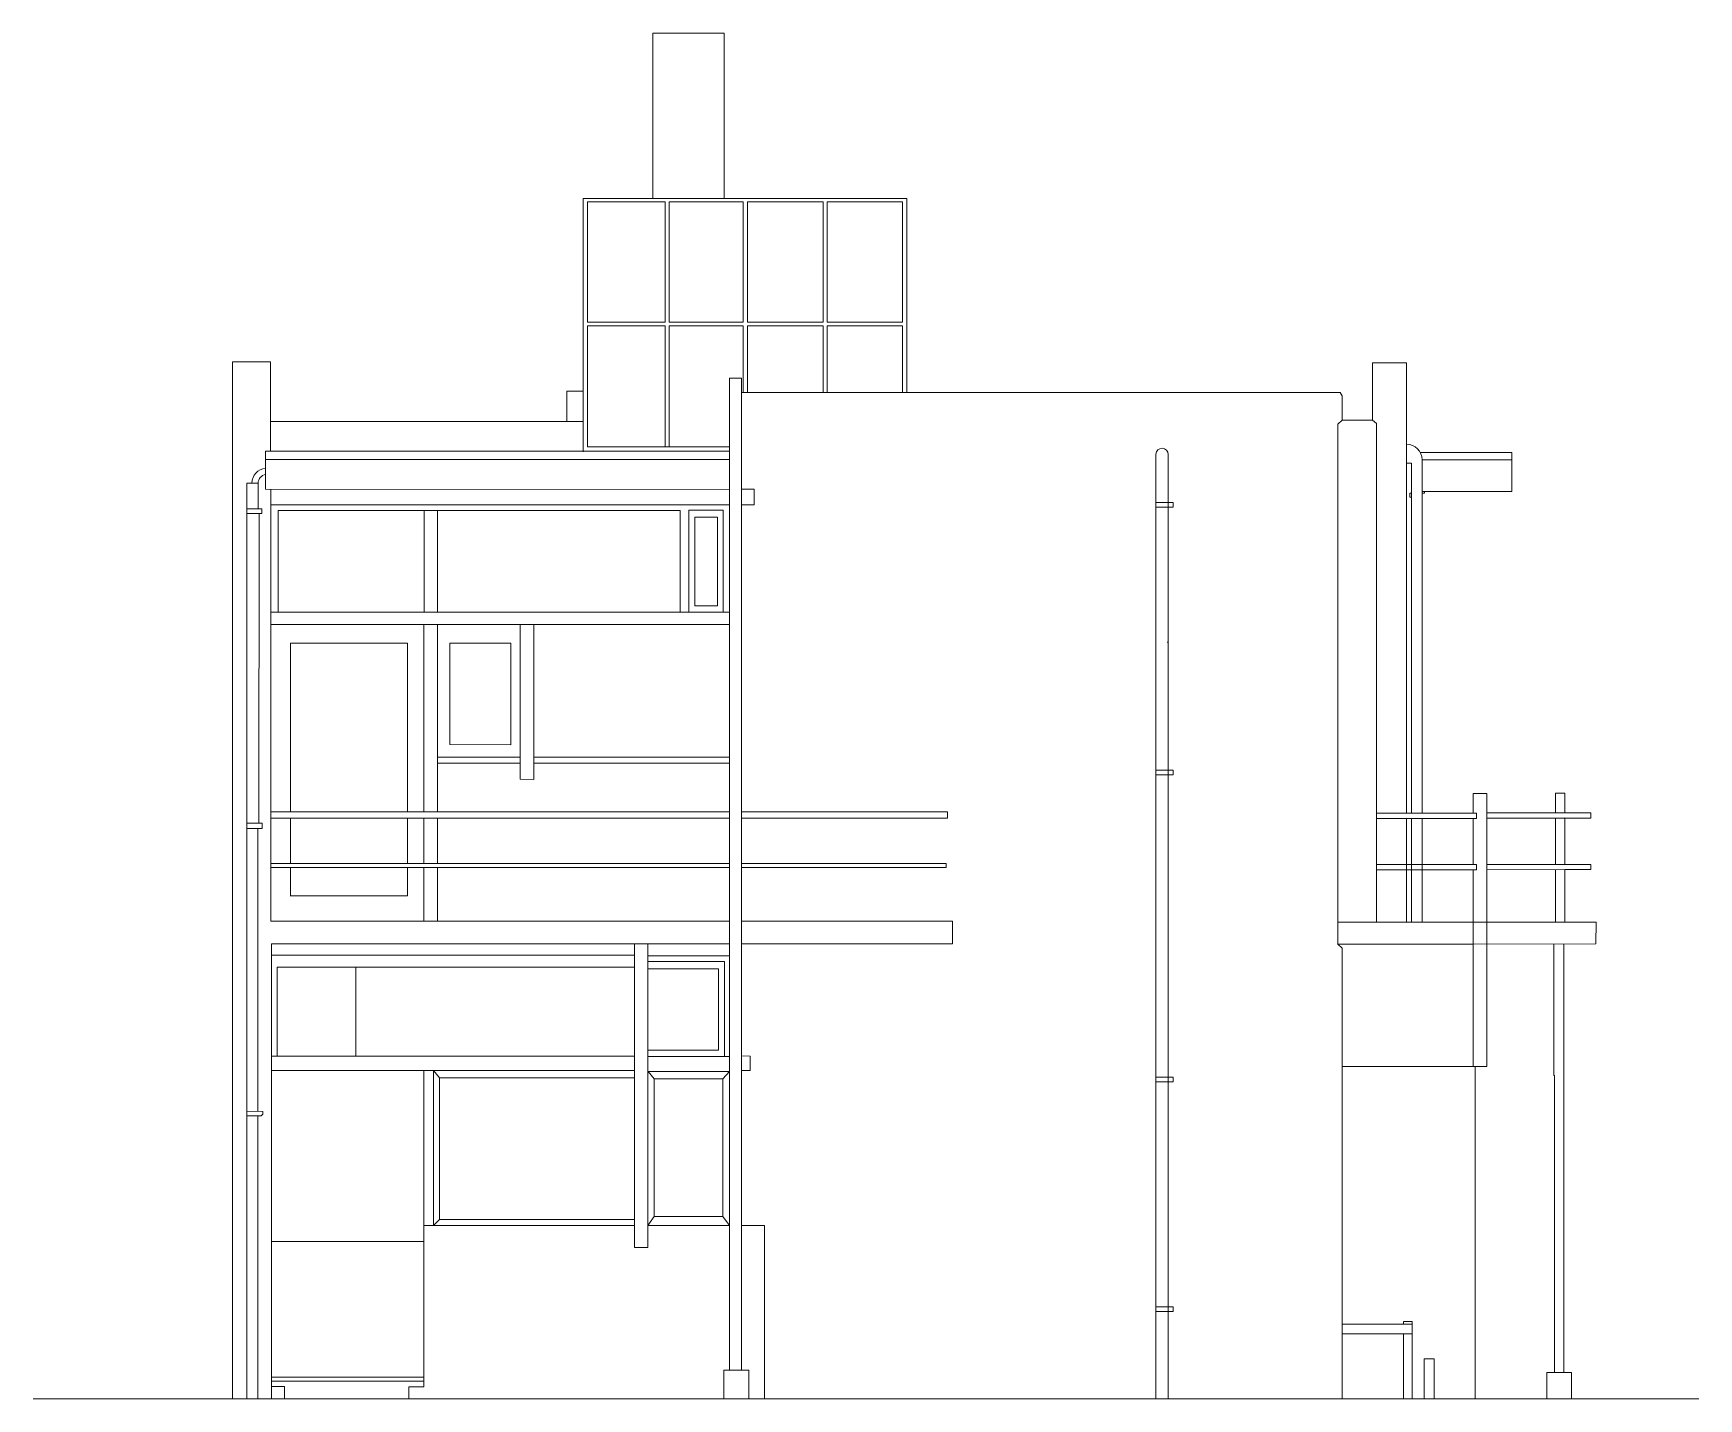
# Model space of a CAD drawing. Header units: millimetres. Extents: x 0 to 7100, y 0 to 5820.
import ezdxf

# ---------------------------------------------------------------- set-up
doc = ezdxf.new("R2010")
doc.units = ezdxf.units.MM
doc.layers.add('ceco.net 310', color=7, linetype='Continuous')

msp = doc.modelspace()

# ---------------------------------------------------------------- linework, layer by layer
at = {"layer": 'ceco.net 310', "lineweight": 5}
for p, q in [((2641.8, 5820.4), (2944.8, 5820.4)), ((2641.8, 5115.7), (2641.8, 5820.4)), ((2944.8, 5820.4), (2944.8, 5115.7)), ((2344.5, 5115.7), (2344.5, 4035.6)), ((3724.7, 5115.7), (2344.5, 5115.7)), ((3724.7, 4289.2), (3724.7, 5115.7)), ((2362.3, 5101.6), (2693.5, 5101.6)), ((2362.3, 4588.6), (2362.3, 5101.6)), ((2693.5, 4588.6), (2693.5, 5101.6)), ((2711.3, 5101.6), (3026.2, 5101.6)), ((2711.3, 4588.6), (2711.3, 5101.6)), ((3026.2, 4588.6), (3026.2, 5101.6)), ((3044.1, 5101.6), (3366.8, 5101.6)), ((3044.1, 4588.6), (3044.1, 5101.6)), ((3366.8, 4588.6), (3366.8, 5101.6)), ((3384.7, 5101.6), (3705.6, 5101.6)), ((3384.7, 4588.6), (3384.7, 5101.6)), ((3705.6, 4588.6), (3705.6, 5101.6)), ((2362.3, 4588.6), (2693.5, 4588.6)), ((2362.3, 4058), (2362.3, 4572.9)), ((2362.3, 4572.9), (2693.5, 4572.9)), ((2693.5, 4058), (2693.5, 4572.9)), ((2711.3, 4588.6), (3026.2, 4588.6)), ((2711.3, 4572.9), (3026.2, 4572.9)), ((2711.3, 4058), (2711.3, 4572.9)), ((3026.2, 4289.2), (3026.2, 4572.9)), ((3044.1, 4588.6), (3366.8, 4588.6)), ((3044.1, 4572.9), (3366.8, 4572.9)), ((3044.1, 4289.2), (3044.1, 4572.9)), ((3366.8, 4289.2), (3366.8, 4572.9)), ((3384.7, 4588.6), (3705.6, 4588.6)), ((3384.7, 4572.9), (3705.6, 4572.9)), ((3384.7, 4289.2), (3384.7, 4572.9)), ((3705.6, 4289.2), (3705.6, 4572.9)), ((848.7, 4420.1), (1010.6, 4420.1)), ((848.7, 0), (848.7, 4420.1)), ((1010.6, 4420.1), (1010.6, 4039.7)), ((1010.7, 4418.9), (1010.6, 4405)), ((5710, 4415.7), (5854.4, 4415.7)), ((5710, 4171.3), (5710, 4415.7)), ((5854.4, 4415.7), (5854.4, 2496.6)), ((2967.9, 121.9), (2967.9, 4350.6)), ((3019.7, 4350.3), (2967.9, 4350.6)), ((3019.7, 121.9), (3019.7, 4350.3)), ((2275.2, 4294.4), (2274.2, 4165.2)), ((2344.5, 4294.4), (2275.2, 4294.4)), ((5571, 4289.2), (3019.7, 4289.2)), ((5580.1, 4275.2), (5571, 4289.2)), ((2345.5, 4165.1), (1010.6, 4165.1)), ((5561.4, 4154.9), (5580.1, 4171.3)), ((5561.4, 1938.2), (5561.4, 4154.9)), ((5580.1, 4171.3), (5710, 4171.3)), ((5726.7, 4156.7), (5710, 4171.3)), ((5726.3, 2031.9), (5726.7, 4156.7)), ((2362.3, 4058), (2967.9, 4058)), ((990.4, 4039.7), (990.4, 3876.5)), ((2967.9, 4039.7), (990.4, 4039.7)), ((990.4, 4003.2), (2967.9, 4003.2)), ((4786.3, 0), (4786.3, 4026.2)), ((4838.1, 4027.3), (4838.1, 0)), ((5875.6, 3988.6), (5854.4, 3988.6)), ((5875.6, 2496.6), (5875.6, 3988.6)), ((6303.9, 4033.1), (5913.7, 4033.1)), ((5921.1, 4002.4), (6304.8, 4002.4)), ((6303.9, 3867.8), (6303.9, 4033.1)), ((910.7, 0), (910.7, 3902.8)), ((910.7, 3902.8), (958.4, 3902.8)), ((958.4, 3902.8), (958.4, 3793.4)), ((990.4, 3876.5), (2970.1, 3875.3)), ((1012.5, 3876.4), (1012.5, 2035.9)), ((3019.9, 3876.9), (3073.5, 3876.9)), ((3073.5, 3876.9), (3073.5, 3810.9)), ((5867.9, 3843.3), (5867.9, 3860.7)), ((5867.9, 3860.7), (5875.6, 3860.7)), ((5875.6, 3843.3), (5867.9, 3843.3)), ((5921.1, 3860.7), (5931.4, 3860.7)), ((5931.4, 3860.7), (5931.5, 3867.8)), ((910.7, 3793.4), (974.1, 3793.4)), ((974.1, 3773.6), (910.7, 3773.6)), ((962.2, 3773.6), (962.1, 2452.8)), ((974.1, 3793.4), (974.1, 3773.6)), ((2967.9, 3810.9), (1012.6, 3810.9)), ((1044.2, 3785.8), (2757.2, 3785.8)), ((1044.2, 3353.5), (1044.2, 3785.8)), ((1666, 3785.8), (1666, 3355.8)), ((1723.5, 3356), (1723.5, 3785.8)), ((2757.2, 3785.8), (2757.2, 3353.4)), ((2794.1, 3787.5), (2941.4, 3787.5)), ((2794.1, 3353.4), (2794.1, 3787.5)), ((2941.4, 3787.5), (2941.4, 3353.4)), ((3073.5, 3810.9), (3019.7, 3810.9)), ((4786.3, 3820.9), (4859.4, 3820.9)), ((4859.4, 3800.6), (4786.3, 3800.6)), ((4859.4, 3820.9), (4859.4, 3800.6)), ((2819.6, 3757.6), (2916.6, 3757.6)), ((2819.6, 3379.4), (2819.6, 3757.6)), ((2916.6, 3757.6), (2916.6, 3379.4)), ((2968.2, 3353.4), (1013.1, 3353.4)), ((2916.6, 3379.4), (2819.6, 3379.4)), ((1013.1, 3300), (2968.2, 3300)), ((1665.5, 3298.4), (1665.5, 2501.9)), ((1722.9, 2501.9), (1722.9, 3300)), ((2075.5, 2640.4), (2075.5, 3300)), ((2133.9, 3300), (2133.9, 2639.9)), ((1096.6, 3220.1), (1595.6, 3220.1)), ((1096.6, 2501.9), (1096.6, 3220.1)), ((1595.6, 3220.1), (1595.6, 2501.9)), ((1775.9, 3220.9), (2036.1, 3220.9)), ((1775.9, 2789.2), (1775.9, 3220.9)), ((2036.1, 3220.9), (2036.1, 2787.2)), ((4833.5, 3225.4), (4835.4, 3225.4)), ((2036.1, 2787.2), (1775.9, 2789.2)), ((2075.5, 2735), (1722.9, 2735)), ((1722.9, 2709.2), (2075.5, 2709.2)), ((2967.9, 2735), (2133.9, 2735)), ((2133.9, 2709.2), (2967.9, 2709.2)), ((2133.9, 2639.9), (2075.5, 2640.4)), ((4786.3, 2679.7), (4859.4, 2679.7)), ((4859.4, 2659.4), (4786.3, 2659.4)), ((4859.4, 2679.7), (4859.4, 2659.4)), ((6138.8, 2496.6), (6139, 2579.5)), ((6139, 2579.5), (6196.1, 2579.5)), ((6196.1, 2579.5), (6196.1, 1415.7)), ((6489.2, 2581.1), (6528.8, 2580.8)), ((6489.2, 2496.8), (6489.2, 2581.1)), ((6528.8, 2580.8), (6528.8, 2496.8)), ((2967.9, 2501.9), (1012.5, 2501.9)), ((3897.3, 2501.9), (3019.7, 2501.9)), ((3897.1, 2474.2), (3897.3, 2501.9)), ((6152.9, 2496.6), (5726.4, 2496.6)), ((6152.9, 2472.6), (6152.9, 2496.6)), ((6639.6, 2475), (6640, 2496.8)), ((976, 2452.7), (910.7, 2453.2)), ((910.7, 2430.9), (976, 2430.9)), ((957.9, 2431), (957.9, 1225.1)), ((976, 2430.9), (976, 2452.7)), ((1012.5, 2474.2), (2967.9, 2474.2)), ((1096.6, 2282.1), (1096.6, 2474.2)), ((1595.6, 2474.2), (1595.6, 2282.1)), ((1665.5, 2474.2), (1665.5, 2282.1)), ((1722.9, 2282.1), (1722.9, 2474.2)), ((3019.7, 2474.2), (3897.1, 2474.2)), ((5726.4, 2472.6), (6152.9, 2472.6)), ((5854.4, 2031.7), (5854.4, 2472.6)), ((5875.7, 2472.6), (5875.7, 2031.7)), ((5921.1, 2472.6), (5921.1, 2031.7)), ((6138.7, 2453.7), (6138.7, 2472.6)), ((6138.7, 2276.7), (6138.7, 2467)), ((6196.1, 2474.9), (6639.8, 2475)), ((6489.3, 2277), (6489.3, 2475)), ((6528.9, 2475.9), (6528.9, 2277)), ((2967.9, 2282.1), (1012.5, 2282.1)), ((3891.5, 2282.1), (3019.7, 2282.1)), ((3891.5, 2264.2), (3891.5, 2282.1)), ((6152.9, 2276.7), (5726.4, 2276.7)), ((6152.9, 2254.7), (6152.9, 2276.7)), ((6640.3, 2277), (6196.1, 2277)), ((6640.3, 2255.2), (6640.3, 2277)), ((1014.3, 2264.2), (2967.9, 2264.2)), ((1096.6, 2142.9), (1096.6, 2264.2)), ((1595.6, 2264.2), (1595.6, 2142.9)), ((1665.5, 2264.2), (1665.5, 2035.8)), ((1722.9, 2035.8), (1722.9, 2264.2)), ((3019.7, 2264.2), (3891.5, 2264.2)), ((5726.4, 2254.7), (6152.9, 2254.7)), ((6138.7, 1415.7), (6138.7, 2254.7)), ((6196.1, 2255), (6640.3, 2255.2)), ((6489.3, 2031.7), (6489.3, 2255.2)), ((6528.9, 2255.2), (6529.2, 2031.7)), ((1595.6, 2142.9), (1094.4, 2142.9)), ((1012.5, 2035.9), (2967.9, 2035.9)), ((3019.7, 2035.9), (3918.8, 2035.9)), ((3918.8, 2035.9), (3918.8, 1939.5)), ((5563.1, 2031.7), (6662.2, 2031.7)), ((6662.2, 2031.7), (6661.5, 1938.3)), ((1015.6, 1939.5), (1015.6, 0)), ((2967.9, 1939.5), (1015.6, 1939.5)), ((2562.5, 1939.5), (2562.5, 644.5)), ((2619.7, 644.1), (2619.7, 1939.5)), ((3918.8, 1939.5), (3019.7, 1939.5)), ((5580.1, 1921.1), (5561.4, 1938.2)), ((6140, 1938.2), (5561.4, 1938.2)), ((5580.1, 0), (5580.1, 1921.1)), ((6661.5, 1938.3), (6125.8, 1938.2)), ((6482.9, 1938.3), (6482.9, 1377.2)), ((6524.8, 111.7), (6524.8, 1938.3)), ((1015.7, 1890), (2562.5, 1890)), ((2619.7, 1887.7), (2967.9, 1887.7)), ((2946.7, 1863.9), (2619.7, 1863.9)), ((2946.7, 1459.5), (2946.7, 1863.9)), ((1039.7, 1840.1), (1039.7, 1460.2)), ((2562.5, 1840.1), (1039.7, 1840.1)), ((1375.3, 1840.3), (1375.3, 1459.8)), ((2619.7, 1832), (2921.2, 1832)), ((2921.2, 1832), (2921.2, 1485.7)), ((1016.4, 1460.2), (2562.5, 1460.2)), ((2921.2, 1485.7), (2619.7, 1485.7)), ((2619.7, 1459.3), (2967.9, 1459.3)), ((3055.7, 1460.6), (3019.7, 1460.9)), ((3055.7, 1399.2), (3055.7, 1460.6)), ((1016.5, 1398.8), (2561.2, 1398.8)), ((1664.7, 1398.8), (1664.7, 51.2)), ((1705.5, 738.4), (1705.5, 1398.8)), ((1731.5, 1367.3), (1705.5, 1398.8)), ((2561.2, 1367.3), (1731.5, 1367.3)), ((1731.5, 1367.3), (1731.5, 763.7)), ((2621.5, 1394.6), (2967.9, 1394.6)), ((2647, 1363.6), (2621.5, 1394.6)), ((2647, 776.6), (2647, 1363.6)), ((2647, 1363.6), (2939.5, 1363.6)), ((2939.5, 1363.6), (2967.9, 1394.6)), ((2939.5, 1363.6), (2939.5, 776.6)), ((3019.7, 1399.5), (3055.7, 1399.2)), ((4786.3, 1370.7), (4859.4, 1370.7)), ((4859.4, 1350.4), (4786.3, 1350.4)), ((4859.4, 1370.7), (4859.4, 1350.4)), ((6196.1, 1415.7), (5579.5, 1415.7)), ((6146.5, 0), (6146.5, 1415.7)), ((6482.9, 1377.2), (6484.8, 1377.2)), ((6484.8, 1377.2), (6484.8, 111.7)), ((978.5, 1224.9), (910.7, 1225.4)), ((971.5, 1205.1), (978.4, 1212.5)), ((978.4, 1212.5), (978.5, 1224.9)), ((910.7, 1205.6), (971.5, 1205.1)), ((957.9, 1205.2), (957.9, 0)), ((1664.8, 738.4), (2562.5, 738.4)), ((1731.5, 763.7), (1705.5, 738.4)), ((2562.3, 763.7), (1731.5, 763.7)), ((2619.7, 738.4), (2647, 776.6)), ((2619.7, 738.4), (2967.9, 738.4)), ((2939.5, 776.6), (2647, 776.6)), ((2939.5, 776.6), (2967.9, 738.4)), ((3019.7, 738.4), (3117.5, 738.4)), ((3117.5, 0), (3117.5, 738.4)), ((1664.8, 670.1), (1017.7, 670.1)), ((2562.5, 644.5), (2619.7, 644.5)), ((4786.3, 391.9), (4859.4, 391.9)), ((4859.4, 371.6), (4786.3, 371.6)), ((4859.4, 391.9), (4859.4, 371.6)), ((5578.4, 318.3), (5878.3, 318.3)), ((5840.9, 318.3), (5840.9, 329)), ((5840.9, 329), (5878.3, 329)), ((5878.3, 329), (5878.3, 0)), ((5878.3, 276.7), (5578.3, 276.7)), ((5840.9, 0), (5840.9, 276.7)), ((5929.2, 169.4), (5972.7, 169.4)), ((5929.2, 0), (5929.2, 169.4)), ((5972.7, 169.4), (5972.7, 0)), ((1664.7, 91.9), (1015.6, 91.9)), ((1015.6, 74), (1664.7, 74)), ((2943.2, 0), (2943.2, 121.9)), ((2943.2, 121.9), (3050.5, 121.9)), ((3050.5, 121.9), (3050.5, 2.3)), ((6452.4, 0), (6452.4, 111.7)), ((6452.4, 111.7), (6558.2, 111.7)), ((6558.2, 111.7), (6558.2, 0)), ((0, 0), (7100, 0)), ((1015.6, 52.3), (1070.6, 51.9)), ((1070.6, 51.9), (1070.6, 0)), ((1600.9, 51.2), (1600.9, 0)), ((1664.7, 51.2), (1600.9, 51.2))]:
    msp.add_line(p, q, dxfattribs=at)
at = {"layer": 'ceco.net 310', "lineweight": 15}
for p, q in [((5580.1, 4275.2), (5580.1, 4171.3)), ((1010.6, 4165.1), (2274.2, 4165.2)), ((5921.1, 2496.6), (5921.1, 4002.4)), ((6303.9, 3867.8), (5921.1, 3867.8)), ((6196.1, 2496.8), (6640, 2496.8)), ((6639.6, 2475), (6528.9, 2475.9)), ((6640.3, 2255.2), (6528.9, 2255.2))]:
    msp.add_line(p, q, dxfattribs=at)
at = {"layer": 'ceco.net 310', "lineweight": 5}
for centre, radius, start, end in [((4812.2, 4025.5), 25.9, 358.44963, 178.44742), ((5854.4, 4002.4), 66.7, 0, 90), ((995.9, 3902.8), 63.6, 94.55399, 180), ((995.9, 3902.8), 37.4, 98.40387, 180)]:
    msp.add_arc(centre, radius, start, end, dxfattribs=at)

doc.saveas('drawing.dxf')
